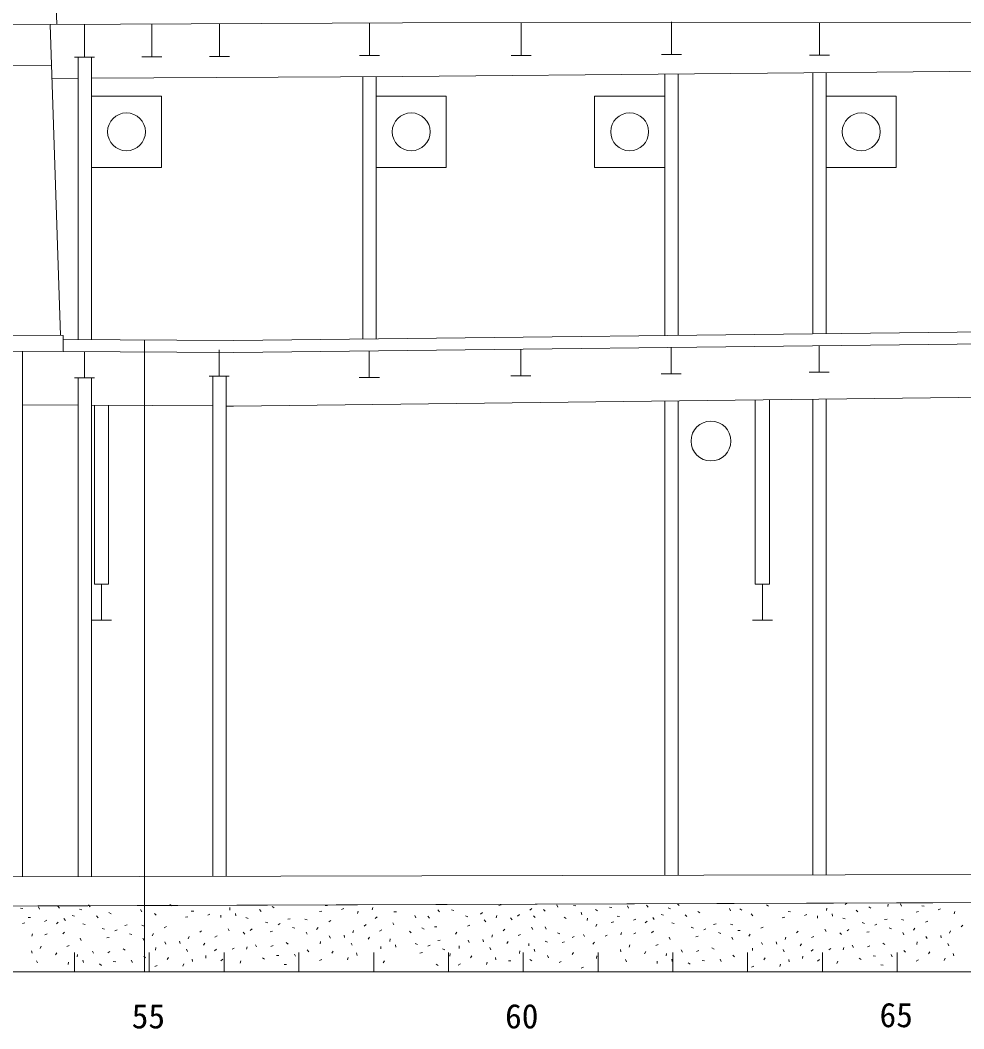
# Model space of a CAD drawing. Units: millimetres, scale not verified. Extents: x -51052 to 51048, y -29700 to 29700.
# Drawn here: x -9604 to -2537, y -19640 to -12086 of the extents above; entities that cross this region are included whole.
import ezdxf
from ezdxf.enums import TextEntityAlignment as Align

# ---------------------------------------------------------------- set-up
doc = ezdxf.new("R2010")
doc.units = ezdxf.units.MM
doc.header["$LTSCALE"] = 100
for name, color, linetype, lineweight in [('0-2_sunpou', 7, 'Continuous', 18), ('0-3_keijou', 7, 'Continuous', 18), ('0-7_hachi', 7, 'Continuous', 18)]:
    doc.layers.add(name, color=color, linetype=linetype, lineweight=lineweight)
doc.styles.add('ＭＳ ゴシック', font='')
doc.styles.get('ＭＳ ゴシック').set_extended_font_data('MS Gothic')

msp = doc.modelspace()

# ---------------------------------------------------------------- linework, layer by layer
at = {"layer": '0-2_sunpou'}
for p, q in [((-9196.4, -19067.2), (-9196.4, -19212.2)), ((-8636.4, -19067.2), (-8636.4, -19212.2)), ((-8076.4, -19067.2), (-8076.4, -19212.2)), ((-7516.4, -19067.2), (-7516.4, -19212.2)), ((-6956.4, -19067.2), (-6956.4, -19212.2)), ((-6396.4, -19067.2), (-6396.4, -19212.2)), ((-5836.4, -19067.2), (-5836.4, -19212.2)), ((-5276.4, -19067.2), (-5276.4, -19212.2)), ((-4716.4, -19067.2), (-4716.4, -19212.2)), ((-4156.4, -19067.2), (-4156.4, -19212.2)), ((-3596.4, -19067.2), (-3596.4, -19212.2)), ((-3036.4, -19067.2), (-3036.4, -19212.2)), ((-43085.1, -19212.2), (31563.6, -19212.2))]:
    msp.add_line(p, q, dxfattribs=at)
at = {"layer": '0-3_keijou'}
for p, q in [((-9329.3, -12119.3), (-9336.9, -11884.1)), ((-9377.9, -12119.6), (-10086.2, -12123.2)), ((-6739.3, -12106.1), (-9377.9, -12119.6)), ((-9302, -14447.6), (-9377.9, -12119.6)), ((-9121.1, -12363), (-9121.1, -12118.9)), ((-8617.2, -12359.8), (-8617.2, -12115.7)), ((-8111.3, -12357.2), (-8111.3, -12113.1)), ((-6987.6, -12351.5), (-6987.6, -12107.3)), ((7275, -12097), (-6739.3, -12106.1)), ((-5852.6, -12349.6), (-5852.6, -12105.5)), ((-4727.2, -12343.8), (-4727.2, -12099.7)), ((-3618, -12348.2), (-3618, -12104)), ((-9196.1, -12363), (-9046.1, -12363)), ((-9169.5, -12363), (-9169.5, -14477.9)), ((-9069.5, -12363), (-9069.5, -14478.5)), ((-8692.2, -12359.8), (-8542.2, -12359.8)), ((-8186.3, -12357.2), (-8036.3, -12357.2)), ((-7062.6, -12351.5), (-6912.6, -12351.5)), ((7275, -12377.2), (-6737.3, -12508.6)), ((-5927.6, -12349.6), (-5777.6, -12349.6)), ((-4802.2, -12343.8), (-4652.2, -12343.8)), ((-3693, -12348.2), (-3543, -12348.2)), ((-9368, -12425.1), (-10027.8, -12428.5)), ((-9169.5, -12521.1), (-9364.8, -12522.1)), ((-6737.3, -12508.6), (-9069.5, -12520.6)), ((-7037.6, -12510.2), (-7037.6, -14474.7)), ((-6937.6, -12509.7), (-6937.6, -14473.5)), ((-4777.2, -12490.2), (-4777.2, -14448.1)), ((-4677.2, -12489.3), (-4677.2, -14447)), ((-3668, -12479.8), (-3668, -14435.1)), ((-3568, -12478.9), (-3568, -14433.9)), ((4418.1, -14340), (-8003, -14486.1)), ((-9281.1, -14447.8), (-9996.9, -14443.4)), ((-9281.1, -14477.9), (-8003, -14486.1)), ((-8673.1, -14481.8), (-8673.1, -19212.2)), ((426, -14478), (-8003, -14576.1)), ((-9996.9, -14563.3), (-9281.1, -14567.9)), ((-9587.2, -14565.9), (-9587.2, -18500)), ((-9121.1, -14765.8), (-9121.1, -14568.2)), ((-8112.6, -14752.4), (-8112.6, -14554.7)), ((-6988.9, -14761.9), (-6988.9, -14564.3)), ((-5854.6, -14748.7), (-5854.6, -14551.1)), ((-4728.7, -14735.6), (-4728.7, -14538)), ((-3619.7, -14722.7), (-3619.7, -14525.1)), ((-3694.7, -14722.7), (-3544.7, -14722.7)), ((-9196.1, -14765.8), (-9046.1, -14765.8)), ((-9169.5, -14765.8), (-9169.5, -18499.3)), ((-9069.5, -14765.8), (-9069.5, -18499.1)), ((-8187.6, -14752.4), (-8037.6, -14752.4)), ((-8161.3, -14752.4), (-8161.3, -18496.8)), ((-8061.3, -14752.4), (-8061.3, -18496.6)), ((-7063.9, -14761.9), (-6913.9, -14761.9)), ((-5929.6, -14748.7), (-5779.6, -14748.7)), ((-4803.7, -14735.6), (-4653.7, -14735.6)), ((431.6, -14878), (-8005.5, -14976.1)), ((-4777.2, -14938.5), (-4777.2, -18489.4)), ((-4677.2, -14937.4), (-4677.2, -18489.1)), ((-4098.9, -14930.6), (-4098.9, -16308.6)), ((-3992.7, -14929.4), (-3992.7, -16308.6)), ((-3668, -14925.6), (-3668, -18486.9)), ((-3568, -14924.5), (-3568, -18486.7)), ((-9587.2, -14965.9), (-9169.5, -14968.6)), ((-9069.5, -14969.3), (-8161.3, -14975.1)), ((-9047.6, -14968.7), (-9047.6, -16308.6)), ((-8941.5, -14969.4), (-8941.5, -16308.6)), ((-8061.3, -14975.7), (-8005.5, -14976.1)), ((-9047.6, -16308.6), (-8941.5, -16308.6)), ((-8994.5, -16308.6), (-8994.5, -16579.5)), ((-4098.9, -16308.6), (-3992.7, -16308.6)), ((-4045.8, -16308.6), (-4045.8, -16579.5)), ((-9069.5, -16579.5), (-8919.5, -16579.5)), ((-4120.8, -16579.5), (-3970.8, -16579.5)), ((25014, -18423.6), (-39629.3, -18566.3)), ((10636.7, -18650.8), (-19899.6, -18754.5))]:
    msp.add_line(p, q, dxfattribs=at)
for points in [[(-9069.8, -12655.9), (-8545, -12655.9), (-8545, -13188.4), (-9069.8, -13188.4)], [(-6937.6, -12655.9), (-6412.9, -12655.9), (-6412.9, -13188.4), (-6937.6, -13188.4)], [(-5301.9, -12655.9), (-4777.2, -12655.9), (-4777.2, -13188.4), (-5301.9, -13188.4)], [(-3568, -12655.9), (-3043.2, -12655.9), (-3043.2, -13188.4), (-3568, -13188.4)], [(25014, -18423.6), (10636.7, -18455.3), (10636.7, -18650.8), (-19899.6, -18754.5), (-19899.6, -18522.7), (-39629.3, -18566.3), (-39629.3, -19212.2), (25014, -19212.2)], [(20544, -18433.5), (10636.7, -18455.3), (10636.7, -18650.8), (-19899.6, -18754.5), (-19899.6, -18522.7), (-39629.3, -18566.3), (-39629.3, -19212.2), (20544, -19212.2)]]:
    msp.add_lwpolyline(points, close=True, dxfattribs=at)
msp.add_lwpolyline([(-9281.1, -14447.8), (-9281.1, -14567.9), (-8003, -14576.1)], dxfattribs=at)
for centre, radius in [((-8807.4, -12922.2), 142), ((-6675.2, -12922.2), 142), ((-5039.5, -12922.2), 142), ((-3305.6, -12922.2), 142), ((-4430.6, -15238.1), 149.2)]:
    msp.add_circle(centre, radius, dxfattribs=at)
at = {"layer": '0-7_hachi'}
for p, q in [((-9457.9, -18743.8), (-9466.2, -18727.4)), ((-9321.9, -18722.2), (-9309.7, -18736)), ((-9079.4, -18725.1), (-9091.6, -18711.4)), ((-8468, -18718.4), (-8483.3, -18708.3)), ((-8033.7, -18750.2), (-8032.6, -18731.8)), ((-7701.7, -18732.9), (-7717.1, -18722.8)), ((-7320.2, -18716.4), (-7301.8, -18717.5)), ((-6961.8, -18732.2), (-6967.6, -18749.6)), ((-6001, -18712.3), (-6019, -18716)), ((-5585, -18711.3), (-5576.8, -18727.8)), ((-5460.5, -18716.8), (-5442.1, -18717.9)), ((-5172.6, -18730.3), (-5191, -18729.2)), ((-5048.1, -18735.8), (-5056.3, -18719.3)), ((-4912.1, -18714.1), (-4899.9, -18727.9)), ((-4669.6, -18717.1), (-4681.8, -18703.3)), ((-3999.5, -18721.9), (-4014.9, -18711.8)), ((-3412.2, -18697.6), (-3425.9, -18709.8)), ((-3233.3, -18736.4), (-3248.7, -18726.3)), ((-3104.3, -18706.7), (-3105.4, -18725)), ((-3003.4, -18720.6), (-3011.6, -18704.1)), ((-2851.7, -18720), (-2833.4, -18721.1)), ((-9582.4, -18738.4), (-9600.8, -18737.3)), ((-9543.7, -18805), (-9525.3, -18806.1)), ((-9196.3, -18796.5), (-9213.8, -18790.7)), ((-9159.8, -18743), (-9142.4, -18748.8)), ((-9032.5, -18793.9), (-9020.3, -18807.7)), ((-8923.3, -18779.5), (-8938.7, -18769.4)), ((-8693.4, -18763.6), (-8701.6, -18747.2)), ((-8585.7, -18789.1), (-8597.9, -18775.3)), ((-8347, -18800.6), (-8365, -18804.3)), ((-8322.1, -18758.4), (-8303.7, -18759.5)), ((-8182.4, -18780.1), (-8198.8, -18788.4)), ((-8100.3, -18788.9), (-8101.4, -18807.3)), ((-7991.5, -18775.1), (-7987.8, -18793.1)), ((-7895, -18812.9), (-7912.5, -18807.1)), ((-7811, -18747.3), (-7798.7, -18761.1)), ((-7345.1, -18758.7), (-7363.1, -18762.3)), ((-7180.5, -18738.2), (-7196.9, -18746.4)), ((-7078.4, -18775.4), (-7072.6, -18757.9)), ((-6944, -18812.6), (-6930.2, -18800.4)), ((-6804.6, -18763.1), (-6786.2, -18764.2)), ((-6648.9, -18791.4), (-6640.6, -18807.8)), ((-6551.1, -18797.2), (-6538.9, -18810.9)), ((-6463, -18763.3), (-6475.2, -18749.6)), ((-6355.9, -18753.8), (-6373.4, -18748)), ((-6252.2, -18800.7), (-6269.7, -18794.9)), ((-6156.2, -18782.1), (-6142.5, -18769.9)), ((-6038.9, -18808.8), (-6033, -18791.3)), ((-5878.4, -18796.5), (-5864.6, -18784.3)), ((-5786.2, -18751.3), (-5772.5, -18739.1)), ((-5759.5, -18792.9), (-5747.3, -18806.6)), ((-5671.5, -18759), (-5683.7, -18745.3)), ((-5515.4, -18813.4), (-5530.8, -18803.3)), ((-5398.3, -18785.1), (-5402, -18767.1)), ((-5279.8, -18756.9), (-5295.1, -18746.8)), ((-5133.8, -18796.9), (-5115.5, -18798)), ((-4866.9, -18806.3), (-4854.7, -18820)), ((-4786.5, -18788.4), (-4803.9, -18782.6)), ((-4750, -18734.9), (-4732.5, -18740.7)), ((-4622.7, -18785.8), (-4610.5, -18799.6)), ((-4513.5, -18771.4), (-4528.9, -18761.3)), ((-4283.6, -18755.5), (-4291.8, -18739.1)), ((-4213.8, -18740.2), (-4198.5, -18750.4)), ((-4117.3, -18792.6), (-4129.5, -18778.8)), ((-3878.5, -18804.2), (-3896.5, -18807.9)), ((-3853.6, -18762), (-3835.3, -18763.1)), ((-3713.9, -18783.7), (-3730.4, -18791.9)), ((-3631.9, -18792.5), (-3633, -18810.8)), ((-3565.2, -18753.7), (-3564.1, -18735.3)), ((-3523, -18778.6), (-3519.3, -18796.6)), ((-3342.5, -18750.9), (-3330.3, -18764.6)), ((-2876.6, -18762.2), (-2894.6, -18765.9)), ((-2712, -18741.7), (-2728.5, -18749.9)), ((-2609.9, -18778.9), (-2604.1, -18761.5)), ((-9568.6, -18847.2), (-9586.6, -18850.9)), ((-9404, -18826.7), (-9420.4, -18835)), ((-9318.3, -18841), (-9332.1, -18853.2)), ((-9276.7, -18814.3), (-9264.5, -18828.1)), ((-9116.6, -18859.5), (-9134.1, -18853.7)), ((-8802.3, -18861.7), (-8820.3, -18865.4)), ((-8693, -18864.3), (-8675.5, -18870.2)), ((-8508.3, -18874.7), (-8524.8, -18882.9)), ((-7749.5, -18846.8), (-7767, -18841)), ((-7656, -18852.3), (-7672.5, -18860.5)), ((-7580.7, -18815.1), (-7598.7, -18818.8)), ((-7563.5, -18880.8), (-7546, -18886.6)), ((-7471.4, -18817.7), (-7453.9, -18823.6)), ((-7383.4, -18897), (-7373.2, -18881.7)), ((-7276, -18829.2), (-7292.4, -18837.4)), ((-7012.8, -18859.5), (-7026.5, -18871.7)), ((-6813.3, -18845.2), (-6805.1, -18861.6)), ((-6579.3, -18893.5), (-6594.7, -18883.4)), ((-6501.6, -18875), (-6483.2, -18876.1)), ((-6236.5, -18862.6), (-6252.9, -18870.8)), ((-6129.5, -18823.7), (-6117.3, -18837.5)), ((-5920, -18823.2), (-5932.2, -18809.4)), ((-5773.8, -18878.5), (-5765.6, -18895)), ((-5664.3, -18893), (-5672.6, -18876.5)), ((-5356.1, -18810), (-5357.2, -18828.4)), ((-5291.7, -18873.2), (-5285.9, -18855.8)), ((-5158.7, -18839.2), (-5176.8, -18842.9)), ((-4994.2, -18818.7), (-5010.6, -18826.9)), ((-4908.5, -18833), (-4922.3, -18845.2)), ((-4706.8, -18851.4), (-4724.3, -18845.6)), ((-4561.3, -18885.3), (-4578.8, -18879.5)), ((-4392.5, -18853.7), (-4410.5, -18857.4)), ((-4283.1, -18856.3), (-4265.7, -18862.1)), ((-4039.9, -18878.3), (-4056.4, -18886.5)), ((-3426.6, -18816.5), (-3444, -18810.7)), ((-3281.1, -18850.3), (-3298.6, -18844.5)), ((-3187.6, -18855.8), (-3204.1, -18864)), ((-3112.3, -18818.7), (-3130.3, -18822.4)), ((-3095.1, -18884.3), (-3077.6, -18890.1)), ((-3002.9, -18821.3), (-2985.5, -18827.1)), ((-2807.5, -18832.8), (-2824, -18841)), ((-2544.3, -18863), (-2558.1, -18875.2)), ((-9515.8, -18945.2), (-9510, -18927.8)), ((-9418.4, -18936.2), (-9402, -18928)), ((-9284.5, -18929.1), (-9270.7, -18916.9)), ((-8971.1, -18893.4), (-8988.6, -18887.6)), ((-8953.9, -18959), (-8935.9, -18955.3)), ((-8877.6, -18898.9), (-8894.1, -18907.1)), ((-8785.1, -18927.4), (-8767.6, -18933.2)), ((-8615.7, -18942.5), (-8605.6, -18927.2)), ((-8344.6, -18966.4), (-8338.8, -18948.9)), ((-8245.1, -18905), (-8258.9, -18917.2)), ((-8128.6, -18944.6), (-8145.1, -18952.8)), ((-8045.7, -18890.7), (-8037.5, -18907.1)), ((-7921.6, -18930.3), (-7933.8, -18916.6)), ((-7880.1, -18903.6), (-7866.3, -18891.4)), ((-7732.3, -18912.4), (-7714.3, -18908.7)), ((-7462.4, -18915.1), (-7454.1, -18931.6)), ((-7288.8, -18943.8), (-7280.6, -18960.2)), ((-7177.9, -18938.1), (-7174.2, -18956.1)), ((-7112.2, -18920.9), (-7106.4, -18903.4)), ((-6998.4, -18968.7), (-6988.2, -18953.3)), ((-6896.2, -18899.1), (-6912.7, -18907.3)), ((-6688.5, -18907.9), (-6676.3, -18921.7)), ((-6343.8, -18930.4), (-6333.7, -18915)), ((-6072.7, -18954.2), (-6066.9, -18936.8)), ((-5973.2, -18892.8), (-5987, -18905)), ((-5856.7, -18932.5), (-5873.2, -18940.7)), ((-5563.2, -18927.3), (-5580.7, -18921.5)), ((-5470.7, -18955.8), (-5454.2, -18947.6)), ((-5377.8, -18949.7), (-5386.1, -18933.2)), ((-5206.7, -18937.6), (-5223.1, -18945.8)), ((-5105.9, -18937.2), (-5100.1, -18919.7)), ((-5008.6, -18928.2), (-4992.1, -18919.9)), ((-4874.7, -18921), (-4860.9, -18908.8)), ((-4744, -18953.6), (-4735.8, -18970)), ((-4544.1, -18950.9), (-4526.1, -18947.2)), ((-4467.8, -18890.8), (-4484.3, -18899)), ((-4375.3, -18919.3), (-4357.8, -18925.1)), ((-4274.1, -18953.6), (-4265.9, -18970.1)), ((-4230, -18903.5), (-4211.6, -18904.6)), ((-4147.3, -18946.1), (-4137.1, -18930.7)), ((-3876.1, -18969.9), (-3870.3, -18952.5)), ((-3776.7, -18908.5), (-3790.5, -18920.7)), ((-3660.2, -18948.2), (-3676.6, -18956.4)), ((-3577.3, -18894.2), (-3569, -18910.7)), ((-3453.2, -18933.9), (-3465.4, -18920.1)), ((-3411.6, -18907.2), (-3397.8, -18895)), ((-3263.9, -18915.9), (-3245.9, -18912.3)), ((-2993.9, -18918.6), (-2985.7, -18935.1)), ((-2914.9, -18900.6), (-2904.8, -18885.2)), ((-2820.4, -18947.3), (-2812.1, -18963.8)), ((-2709.4, -18941.7), (-2705.7, -18959.7)), ((-2643.8, -18924.4), (-2638, -18907)), ((-9452.7, -19037.4), (-9446.9, -19019.9)), ((-9236.8, -19015.6), (-9253.2, -19023.8)), ((-9153.9, -18961.6), (-9145.6, -18978.1)), ((-8684, -18961.7), (-8675.7, -18978.2)), ((-8589.1, -19049.7), (-8588, -19031.3)), ((-8521.2, -18989.3), (-8513, -19005.7)), ((-8410.2, -18983.6), (-8406.5, -19001.6)), ((-8230.7, -19014.2), (-8220.6, -18998.8)), ((-8000.5, -19035.3), (-8016.9, -19043.5)), ((-7903.1, -19026.3), (-7908.9, -19043.7)), ((-7841.2, -19010.5), (-7833, -19027)), ((-7726.7, -19023.4), (-7710.2, -19015.1)), ((-7611.3, -18994.6), (-7595.9, -19004.8)), ((-7356.7, -19004.2), (-7355.6, -18985.8)), ((-7117.7, -19014.4), (-7125.9, -18997.9)), ((-6901.7, -19023.6), (-6902.8, -19042)), ((-6835.1, -18984.8), (-6834, -18966.5)), ((-6792.9, -19009.8), (-6789.2, -19027.8)), ((-6627.1, -19007.4), (-6644.6, -19001.5)), ((-6533.6, -19012.9), (-6550.1, -19021.1)), ((-6458.3, -18975.7), (-6476.3, -18979.4)), ((-6317.2, -19037.5), (-6316.1, -19019.2)), ((-6249.3, -18977.1), (-6241.1, -18993.6)), ((-6138.3, -18971.5), (-6134.6, -18989.5)), ((-6078.2, -19047.7), (-6086.4, -19031.3)), ((-5958.8, -19002), (-5948.7, -18986.7)), ((-5795.5, -19018.2), (-5794.4, -18999.8)), ((-5655.3, -18990.3), (-5672.8, -18984.5)), ((-5546, -18992.9), (-5528, -18989.2)), ((-5314, -19005.4), (-5303.9, -18990.1)), ((-5042.9, -19029.3), (-5037.1, -19011.8)), ((-4826.9, -19007.5), (-4843.4, -19015.7)), ((-4423.1, -19033.2), (-4407.7, -19043.3)), ((-4120.7, -19053.2), (-4119.6, -19034.9)), ((-4052.7, -18992.8), (-4044.5, -19009.3)), ((-3941.8, -18987.2), (-3938.1, -19005.2)), ((-3762.3, -19017.7), (-3752.1, -19002.4)), ((-3434.7, -19029.8), (-3440.5, -19047.3)), ((-3372.8, -19014.1), (-3364.5, -19030.5)), ((-3258.2, -19026.9), (-3241.8, -19018.7)), ((-3142.9, -18998.2), (-3127.5, -19008.3)), ((-2888.3, -19007.7), (-2887.2, -18989.4)), ((-2649.3, -19017.9), (-2657.5, -19001.5)), ((-9518.4, -19054.6), (-9514.7, -19072.6)), ((-9338.9, -19085.2), (-9328.7, -19069.8)), ((-9175.6, -19101.3), (-9174.5, -19083)), ((-9062.8, -19057.1), (-9054.6, -19073.6)), ((-8948.2, -19070), (-8931.8, -19061.7)), ((-8832.9, -19041.2), (-8817.5, -19051.4)), ((-8676.8, -19095.6), (-8664.6, -19109.4)), ((-8492.5, -19104.6), (-8502.6, -19120)), ((-8350.1, -19059.9), (-8358.3, -19043.4)), ((-8212.2, -19091.9), (-8213.3, -19110.3)), ((-8134.4, -19042.4), (-8148.1, -19054.6)), ((-7773.4, -19117.9), (-7788.7, -19107.8)), ((-7666.2, -19091.3), (-7684.6, -19090.2)), ((-7541.7, -19096.8), (-7550, -19080.3)), ((-7455.2, -19049), (-7443, -19062.8)), ((-7260.1, -19059.1), (-7270.2, -19074.5)), ((-7146.2, -19106.9), (-7152, -19124.4)), ((-7080.6, -19089.7), (-7084.3, -19071.7)), ((-6609.9, -19073), (-6591.9, -19069.3)), ((-6441.1, -19041.4), (-6423.6, -19047.2)), ((-6383.9, -19076.3), (-6385, -19094.7)), ((-6220.6, -19092.5), (-6230.7, -19107.8)), ((-6041.1, -19123.1), (-6044.8, -19105)), ((-5862.2, -19057), (-5863.3, -19075.3)), ((-5753.3, -19043.1), (-5749.6, -19061.1)), ((-5654.9, -19091), (-5646.7, -19107.5)), ((-5460.8, -19067.7), (-5471, -19083)), ((-5287.4, -19112.6), (-5286.3, -19094.2)), ((-5108.5, -19046.5), (-5104.9, -19064.5)), ((-4929, -19077.1), (-4918.9, -19061.7)), ((-4765.8, -19093.2), (-4764.7, -19074.9)), ((-4653, -19049.1), (-4644.8, -19065.5)), ((-4538.4, -19061.9), (-4522, -19053.7)), ((-4267, -19087.5), (-4254.8, -19101.3)), ((-4024, -19108.2), (-4034.2, -19123.5)), ((-3881.6, -19063.4), (-3889.9, -19047)), ((-3743.8, -19095.5), (-3744.9, -19113.9)), ((-3665.9, -19046), (-3679.7, -19058.2)), ((-3532, -19038.8), (-3548.5, -19047.1)), ((-3197.8, -19094.8), (-3216.2, -19093.7)), ((-3073.3, -19100.3), (-3081.5, -19083.8)), ((-2986.8, -19052.6), (-2974.6, -19066.3)), ((-2791.7, -19062.7), (-2801.8, -19078)), ((-2677.8, -19110.5), (-2683.6, -19127.9)), ((-2612.2, -19093.3), (-2615.8, -19075.2)), ((-9481.3, -19129.9), (-9473, -19146.4)), ((-9242.2, -19140.1), (-9243.3, -19158.5)), ((-9133.4, -19126.2), (-9129.7, -19144.2)), ((-8995, -19164.5), (-9010.3, -19154.4)), ((-8887.8, -19137.9), (-8906.2, -19136.8)), ((-8763.3, -19143.4), (-8771.5, -19126.9)), ((-8594.6, -19174.2), (-8578.1, -19166)), ((-8378.6, -19152.4), (-8384.4, -19169.9)), ((-8313, -19135.2), (-8316.6, -19117.2)), ((-8100.6, -19130.5), (-8086.8, -19118.3)), ((-7950, -19130), (-7955.8, -19147.4)), ((-7627.5, -19157.9), (-7609.1, -19159)), ((-7362.2, -19128.7), (-7345.7, -19120.5)), ((-6875.1, -19130.8), (-6885.2, -19146.1)), ((-6488.9, -19155.2), (-6473.5, -19165.4)), ((-6322.7, -19162.1), (-6306.2, -19153.8)), ((-6106.7, -19140.3), (-6112.5, -19157.7)), ((-5929, -19131.1), (-5947.4, -19130)), ((-5787.2, -19119.8), (-5771.8, -19129.9)), ((-5551.2, -19135.1), (-5567.7, -19143.4)), ((-5385.8, -19177.7), (-5402.3, -19186)), ((-5071.4, -19121.8), (-5063.2, -19138.3)), ((-4832.4, -19132), (-4833.5, -19150.4)), ((-4723.5, -19118.1), (-4719.9, -19136.2)), ((-4585.2, -19156.4), (-4600.5, -19146.3)), ((-4478, -19129.8), (-4496.4, -19128.7)), ((-4353.5, -19135.3), (-4361.7, -19118.8)), ((-4126.1, -19177.7), (-4109.7, -19169.5)), ((-3910.1, -19156), (-3916, -19173.4)), ((-3844.5, -19138.8), (-3848.2, -19120.7)), ((-3632.1, -19134), (-3618.3, -19121.8)), ((-3481.5, -19133.5), (-3487.4, -19151)), ((-3304.9, -19121.5), (-3320.3, -19111.3)), ((-3159, -19161.5), (-3140.6, -19162.6)), ((-2893.8, -19132.2), (-2877.3, -19124))]:
    msp.add_line(p, q, dxfattribs=at)

# ---------------------------------------------------------------- texts
at = {"layer": '0-2_sunpou', "style": 'ＭＳ ゴシック'}
for s, p in [('55', (-8768.5, -19691.6)), ('60', (-5972.1, -19691.9)), ('65', (-3168.2, -19682.7))]:
    msp.add_text(s, height=183.3, dxfattribs=at).set_placement(p, align=Align.BOTTOM_LEFT)

doc.saveas('drawing.dxf')
